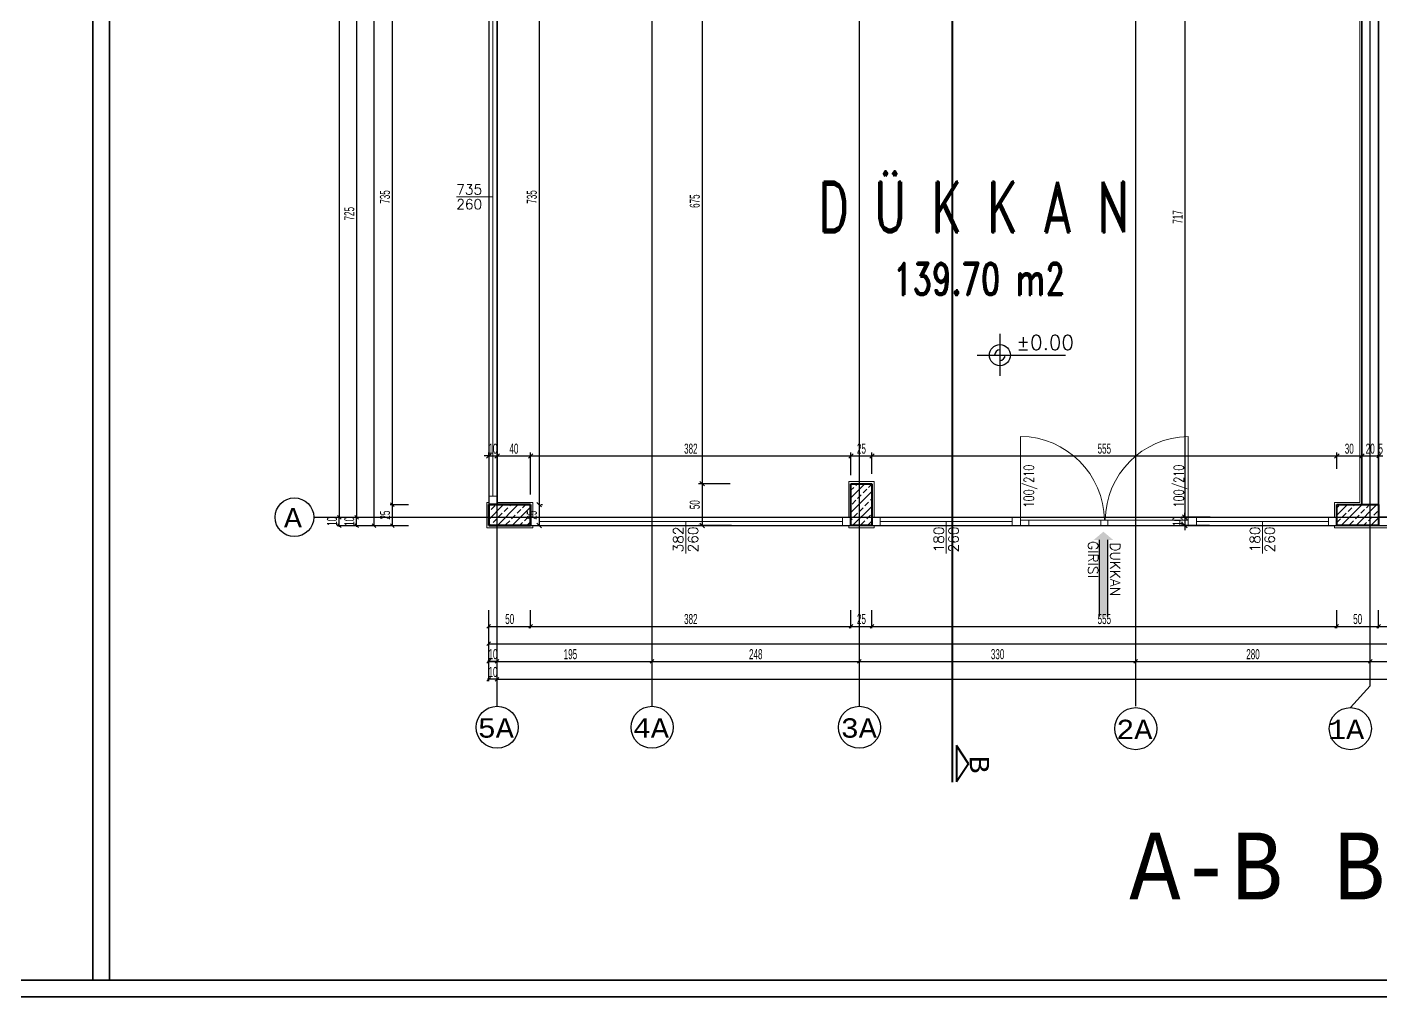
# Model space of a CAD drawing. Header units: inches. Extents: x -7543 to -822, y 102837 to 190349.
# Drawn here: x -835.1328 to -834.8094, y 102836.6651 to 102836.8968 of the extents above; entities that cross this region are included whole.
import ezdxf
from ezdxf.enums import TextEntityAlignment as Align

# ---------------------------------------------------------------- set-up
doc = ezdxf.new("R2010")
doc.units = ezdxf.units.IN
doc.header["$MEASUREMENT"] = 0
for name, pattern in [('__ZG_T_P__9', [22, 1, -10, 1, -10]), ('DASHDOTX2', [2, 1, -0.5, 0, -0.5]), ('DASHED', [19.05, 12.7, -6.35])]:
    doc.linetypes.add(name, pattern=pattern)
doc.layers.get('0').update_dxf_attribs({"lineweight": 25})
doc.layers.get('Defpoints').update_dxf_attribs({"lineweight": 25})
for name, color, linetype, lineweight in [('AKS', 1, 'Continuous', 25), ('ICOL', 55, 'Continuous', 25), ('İZ DÜŞÜM', 253, 'Continuous', 20), ('KESİT', 7, 'Continuous', 40), ('KOLON', 2, 'Continuous', 40), ('SIVA', 150, 'Continuous', 15), ('TARAMA', 8, 'Continuous', 25), ('YAZI', 7, 'Continuous', 25)]:
    doc.layers.add(name, color=color, linetype=linetype, lineweight=lineweight)
for name, color, linetype, lineweight, true_color in [('DUVAR', 7, 'Continuous', 35, 0xfc4642), ('KAPI', 7, 'Continuous', 18, 0xffb360), ('PENCERE', 7, 'Continuous', 18, 0xffb360)]:
    doc.layers.add(name, color=color, linetype=linetype, lineweight=lineweight, true_color=true_color)
doc.styles.add('ISIM', font='monos.ttf', dxfattribs={"width": 1.1, "height": 200})
doc.styles.add('OLCU', font='tromand.shx', dxfattribs={"width": 0.6, "height": 12})
doc.styles.add('st1', font='romandtw.shx', dxfattribs={"width": 0.7, "height": 40})
doc.styles.add('TXTX', font='TXTX')
doc.styles.add('ÖLÇÜ', font='simplex.shx')

# ---------------------------------------------------------------- blocks, each defined once
blk = doc.blocks.new('D')
at = {"layer": 'ICOL'}
for p, q in [((2.8, 2.8), (-2.8, -2.8)), ((0, 3), (0, -25))]:
    blk.add_line(p, q, dxfattribs=at)
blk = doc.blocks.new('E')
at = {"layer": 'ICOL'}
for p, q in [((0, -3), (0, 25)), ((-2.8, -2.8), (2.8, 2.8))]:
    blk.add_line(p, q, dxfattribs=at)
blk = doc.blocks.new('_Oblique')
at = {"color": 0, "linetype": 'ByBlock', "lineweight": -2}
blk.add_line((-0.5, -0.5), (0.5, 0.5), dxfattribs=at)

msp = doc.modelspace()

# ---------------------------------------------------------------- hatches: boundary and pattern name
at = {"layer": 'TARAMA'}
h = msp.add_hatch(color=256, dxfattribs=at)
h.dxf.hatch_style = 1
h.paths.add_polyline_path([(-834.87572, 102836.77622), (-834.87341, 102836.77427), (-834.87472, 102836.77427), (-834.87472, 102836.75596), (-834.87672, 102836.75596), (-834.87672, 102836.77427), (-834.87803, 102836.77427)])

# ---------------------------------------------------------------- linework, layer by layer
at = {"layer": 'AKS', "linetype": 'DASHDOTX2', "ltscale": 10}
for p, q in [((-835.0205, 102836.73452), (-835.0205, 102837.24234)), ((-834.9835, 102836.73452), (-834.9835, 102837.24234)), ((-834.93399, 102836.73452), (-834.93399, 102837.24234)), ((-834.812, 102836.73939), (-834.812, 102837.23681)), ((-834.868, 102836.73452), (-834.868, 102837.10169)), ((-835.0643, 102836.77968), (-834.6325, 102836.77968)), ((-834.81675, 102836.73419), (-834.812, 102836.73939))]:
    msp.add_line(p, q, dxfattribs=at)
at = {"layer": 'AKS', "color": 0}
for centre, radius in [((-835.06892, 102836.77968), 0.00462), ((-835.0205, 102836.7295), 0.00502), ((-834.9835, 102836.7295), 0.00502), ((-834.93399, 102836.7295), 0.00502), ((-834.868, 102836.72917), 0.00502), ((-834.81675, 102836.72917), 0.00502)]:
    msp.add_circle(centre, radius, dxfattribs=at)
at = {"layer": 'Defpoints', "color": 6}
for p, q in [((-835.0225, 102837.12768), (-835.0225, 102836.77768)), ((-835.0225, 102836.77768), (-834.2475, 102836.77768))]:
    msp.add_line(p, q, dxfattribs=at)
at = {"layer": 'Defpoints', "color": 3}
for p, q in [((-834.81, 102836.77968), (-834.81, 102837.12368)), ((-835.0205, 102836.92968), (-835.0205, 102836.78268)), ((-834.814, 102836.7828), (-834.814, 102836.92668)), ((-834.936, 102836.77968), (-834.936, 102836.78768)), ((-834.936, 102836.78768), (-834.931, 102836.78768)), ((-834.931, 102836.78768), (-834.931, 102836.77968)), ((-835.0205, 102836.78268), (-835.0125, 102836.78268)), ((-835.0125, 102836.78268), (-835.0125, 102836.77968)), ((-834.82, 102836.7828), (-834.814, 102836.7828)), ((-834.82, 102836.77968), (-834.82, 102836.78268)), ((-835.0125, 102836.77968), (-834.936, 102836.77968)), ((-834.931, 102836.77968), (-834.82, 102836.77968)), ((-834.6375, 102836.77968), (-834.81, 102836.77968))]:
    msp.add_line(p, q, dxfattribs=at)
at = {"layer": 'DUVAR'}
for p, q in [((-835.11708, 102837.43546), (-835.11708, 102836.66908)), ((-835.11708, 102837.43546), (-835.11708, 102836.68829)), ((-835.11308, 102837.43546), (-835.11308, 102836.66908)), ((-835.11308, 102837.43546), (-835.11308, 102836.70608)), ((-835.11308, 102837.43546), (-835.11308, 102836.68829)), ((-834.814, 102836.78268), (-834.814, 102836.92668)), ((-834.81, 102836.78268), (-834.81, 102836.92668)), ((-837.60107, 102836.66908), (-821.99356, 102836.66908)), ((-837.60507, 102836.66508), (-821.98956, 102836.66508))]:
    msp.add_line(p, q, dxfattribs=at)
at = {"layer": 'ICOL'}
for p, q in [((-835.04994, 102837.18753), (-835.04994, 102836.77784)), ((-835.05821, 102837.18553), (-835.05821, 102836.77984)), ((-835.04555, 102836.92953), (-835.04555, 102836.78284)), ((-835.01048, 102836.92968), (-835.01048, 102836.78268)), ((-835.05407, 102836.92453), (-835.05407, 102836.77984)), ((-834.97156, 102836.92268), (-834.97156, 102836.78768)), ((-834.85627, 102836.92311), (-834.85627, 102836.77968)), ((-834.90044, 102836.82349), (-834.90044, 102836.81348)), ((-834.90586, 102836.81839), (-834.8848, 102836.81839)), ((-835.0225, 102836.79431), (-835.02358, 102836.79431)), ((-835.0225, 102836.79431), (-835.0205, 102836.79431)), ((-835.0205, 102836.79431), (-835.0125, 102836.79431)), ((-835.0205, 102836.79431), (-835.01942, 102836.79431)), ((-835.0125, 102836.79431), (-834.936, 102836.79431)), ((-834.936, 102836.79431), (-834.931, 102836.79431)), ((-834.931, 102836.79431), (-834.82, 102836.79431)), ((-834.82, 102836.79431), (-834.814, 102836.79431)), ((-834.81384, 102836.79431), (-834.81015, 102836.79431)), ((-834.81015, 102836.79431), (-834.81031, 102836.79431)), ((-834.81, 102836.79431), (-834.809, 102836.79431)), ((-834.97156, 102836.78768), (-834.97156, 102836.77768)), ((-835.01048, 102836.78268), (-835.01048, 102836.77768)), ((-835.05821, 102836.77984), (-835.05821, 102836.78)), ((-835.05821, 102836.77768), (-835.05821, 102836.77968)), ((-835.05407, 102836.77984), (-835.05407, 102836.78)), ((-835.05407, 102836.77768), (-835.05407, 102836.77968)), ((-835.04555, 102836.78253), (-835.04555, 102836.77784)), ((-834.85627, 102836.77968), (-834.85627, 102836.78076)), ((-834.85627, 102836.77968), (-834.85627, 102836.77768)), ((-835.05821, 102836.77753), (-835.05821, 102836.77737)), ((-835.05407, 102836.77753), (-835.05407, 102836.77737)), ((-834.85627, 102836.77768), (-834.85627, 102836.7766)), ((-835.02234, 102836.75361), (-835.01265, 102836.75361)), ((-835.01234, 102836.75361), (-834.93615, 102836.75361)), ((-834.93584, 102836.75361), (-834.93115, 102836.75361)), ((-834.93084, 102836.75361), (-834.82015, 102836.75361)), ((-834.81984, 102836.75361), (-834.81015, 102836.75361)), ((-834.80984, 102836.75361), (-834.7439, 102836.75361)), ((-835.02234, 102836.74947), (-834.24765, 102836.74947)), ((-835.02265, 102836.74522), (-835.02281, 102836.74522)), ((-835.0205, 102836.74522), (-835.0225, 102836.74522)), ((-835.02234, 102836.74522), (-834.98365, 102836.74522)), ((-835.02034, 102836.74522), (-835.02019, 102836.74522)), ((-834.98334, 102836.74522), (-834.93414, 102836.74522)), ((-834.93383, 102836.74522), (-834.86815, 102836.74522)), ((-834.86784, 102836.74522), (-834.81215, 102836.74522)), ((-834.81184, 102836.74522), (-834.63515, 102836.74522)), ((-835.02265, 102836.74097), (-835.02281, 102836.74097)), ((-835.0205, 102836.74097), (-835.0225, 102836.74097)), ((-835.02034, 102836.74097), (-834.24965, 102836.74097)), ((-835.02034, 102836.74097), (-835.02019, 102836.74097))]:
    msp.add_line(p, q, dxfattribs=at)
at = {"layer": 'ICOL', "color": 53}
for p, q in [((-835.0225, 102836.79448), (-835.0225, 102836.79515)), ((-835.0205, 102836.79448), (-835.0205, 102836.79515)), ((-835.0205, 102836.79448), (-835.0205, 102836.79515)), ((-835.0125, 102836.78508), (-835.0125, 102836.79515)), ((-835.0125, 102836.78508), (-835.0125, 102836.79515)), ((-834.936, 102836.7897), (-834.936, 102836.79515)), ((-834.936, 102836.7897), (-834.936, 102836.79515)), ((-834.931, 102836.79008), (-834.931, 102836.79515)), ((-834.931, 102836.79008), (-834.931, 102836.79515)), ((-834.82, 102836.7912), (-834.82, 102836.79515)), ((-834.82, 102836.7912), (-834.82, 102836.79515)), ((-834.814, 102836.79102), (-834.814, 102836.79515)), ((-834.96487, 102836.78768), (-834.9724, 102836.78768)), ((-834.96487, 102836.78768), (-834.9724, 102836.78768)), ((-835.0101, 102836.78268), (-835.00964, 102836.78268)), ((-835.0101, 102836.78268), (-835.00964, 102836.78268)), ((-834.85026, 102836.77968), (-834.85711, 102836.77968)), ((-834.85026, 102836.77968), (-834.85711, 102836.77968)), ((-835.0101, 102836.77768), (-835.00964, 102836.77768)), ((-834.9645, 102836.77768), (-834.9724, 102836.77768)), ((-834.85037, 102836.77768), (-834.85711, 102836.77768))]:
    msp.add_line(p, q, dxfattribs=at)
at = {"layer": 'ICOL'}
msp.add_circle((-834.90044, 102836.81839), 0.00252, dxfattribs=at)
for start, end in [(90, 180), (270, 0)]:
    msp.add_arc((-834.90044, 102836.81839), 0.00126, start, end, dxfattribs=at)
at = {"layer": 'İZ DÜŞÜM', "linetype": '__ZG_T_P__9'}
for p, q in [((-835.0225, 102837.12768), (-835.0225, 102836.77768)), ((-834.81, 102836.77768), (-834.81, 102837.12768)), ((-835.0225, 102836.77768), (-834.81, 102836.77768))]:
    msp.add_line(p, q, dxfattribs=at)
at = {"layer": 'KAPI'}
for p, q in [((-835.0225, 102836.92968), (-835.0225, 102836.78268)), ((-835.0205, 102836.92968), (-835.0205, 102836.78268)), ((-835.0215, 102836.92768), (-835.0215, 102836.78468)), ((-834.8955, 102836.77898), (-834.8955, 102836.79898)), ((-834.8555, 102836.77898), (-834.8555, 102836.79898)), ((-835.0205, 102836.78468), (-835.0225, 102836.78468)), ((-835.0125, 102836.77968), (-834.936, 102836.77968)), ((-835.0105, 102836.77968), (-835.0105, 102836.77768)), ((-834.938, 102836.77968), (-834.938, 102836.77768)), ((-834.931, 102836.77968), (-834.8955, 102836.77968)), ((-834.929, 102836.77968), (-834.929, 102836.77768)), ((-834.8975, 102836.77768), (-834.8975, 102836.77968)), ((-834.8955, 102836.77768), (-834.8955, 102836.77968)), ((-834.8555, 102836.77768), (-834.8555, 102836.77968)), ((-834.8555, 102836.77968), (-834.82, 102836.77968)), ((-834.8535, 102836.77768), (-834.8535, 102836.77968)), ((-834.822, 102836.77968), (-834.822, 102836.77768)), ((-834.81, 102836.77968), (-834.809, 102836.77968)), ((-835.0125, 102836.77768), (-834.936, 102836.77768)), ((-834.938, 102836.77868), (-835.0105, 102836.77868)), ((-834.931, 102836.77768), (-834.82, 102836.77768)), ((-834.8975, 102836.77868), (-834.929, 102836.77868)), ((-834.8955, 102836.77768), (-834.8955, 102836.77898)), ((-834.8955, 102836.77898), (-834.8555, 102836.77898)), ((-834.8955, 102836.77768), (-834.8955, 102836.77898)), ((-834.8955, 102836.77768), (-834.8955, 102836.77898)), ((-834.8555, 102836.77768), (-834.8955, 102836.77768)), ((-834.8557, 102836.77898), (-834.8953, 102836.77898)), ((-834.8953, 102836.77768), (-834.8557, 102836.77768)), ((-834.8935, 102836.77898), (-834.8935, 102836.77768)), ((-834.8763, 102836.77768), (-834.8763, 102836.77898)), ((-834.8747, 102836.77768), (-834.8747, 102836.77898)), ((-834.8575, 102836.77768), (-834.8575, 102836.77898)), ((-834.8555, 102836.77898), (-834.8555, 102836.77768)), ((-834.8555, 102836.77898), (-834.8555, 102836.77768)), ((-834.8555, 102836.77768), (-834.8555, 102836.77898)), ((-834.822, 102836.77868), (-834.8535, 102836.77868)), ((-834.81, 102836.77768), (-834.80101, 102836.77768))]:
    msp.add_line(p, q, dxfattribs=at)
for centre, start, end in [((-834.89577, 102836.77871), 0.7753, 89.2247), ((-834.85503, 102836.77871), 91.328, 179.2177)]:
    msp.add_arc(centre, 0.02028, start, end, dxfattribs=at)
at = {"layer": 'KESİT', "linetype": 'DASHED'}
msp.add_line((-834.91181, 102836.91646), (-834.91181, 102836.7164), dxfattribs=at)
at = {"layer": 'KESİT'}
for p, q in [((-834.91078, 102836.72511), (-834.91078, 102836.71643)), ((-834.9079, 102836.72077), (-834.91078, 102836.72511)), ((-834.9079, 102836.72077), (-834.91078, 102836.71643))]:
    msp.add_line(p, q, dxfattribs=at)
at = {"layer": 'KOLON'}
for p, q in [((-834.936, 102836.77768), (-834.936, 102836.78768)), ((-834.936, 102836.78768), (-834.931, 102836.78768)), ((-834.936, 102836.77768), (-834.936, 102836.78768)), ((-834.936, 102836.78768), (-834.931, 102836.78768)), ((-834.931, 102836.78768), (-834.931, 102836.77768)), ((-834.931, 102836.78768), (-834.931, 102836.77768)), ((-835.0225, 102836.77768), (-835.0225, 102836.78268)), ((-835.0225, 102836.78268), (-835.0125, 102836.78268)), ((-835.0125, 102836.78268), (-835.0225, 102836.78268)), ((-835.0225, 102836.78268), (-835.0225, 102836.77768)), ((-835.0125, 102836.78268), (-835.0125, 102836.77768)), ((-835.0125, 102836.77768), (-835.0125, 102836.78268)), ((-834.82, 102836.77768), (-834.82, 102836.78268)), ((-834.82, 102836.78268), (-834.81, 102836.78268)), ((-834.82, 102836.77768), (-834.82, 102836.78268)), ((-834.82, 102836.78268), (-834.81, 102836.78268)), ((-834.81, 102836.78268), (-834.81, 102836.77768)), ((-834.81, 102836.78268), (-834.81, 102836.77768)), ((-835.0125, 102836.77768), (-835.0225, 102836.77768)), ((-835.0225, 102836.77768), (-835.0125, 102836.77768)), ((-834.931, 102836.77768), (-834.936, 102836.77768)), ((-834.931, 102836.77768), (-834.936, 102836.77768)), ((-834.81, 102836.77768), (-834.82, 102836.77768)), ((-834.81, 102836.77768), (-834.82, 102836.77768))]:
    msp.add_line(p, q, dxfattribs=at)
at = {"layer": 'PENCERE'}
for p, q in [((-835.03018, 102836.85618), (-835.0215, 102836.85618)), ((-834.97546, 102836.77868), (-834.97546, 102836.77103)), ((-834.91325, 102836.77868), (-834.91325, 102836.77103)), ((-834.83775, 102836.77868), (-834.83775, 102836.77103))]:
    msp.add_line(p, q, dxfattribs=at)
at = {"layer": 'SIVA'}
for p, q in [((-834.8145, 102836.92618), (-834.8145, 102836.78318)), ((-834.9305, 102836.78818), (-834.9365, 102836.78818)), ((-834.9365, 102836.78818), (-834.9365, 102836.77968)), ((-834.9305, 102836.77968), (-834.9305, 102836.78818)), ((-835.023, 102836.78318), (-835.023, 102836.77718)), ((-835.0225, 102836.78318), (-835.023, 102836.78318)), ((-835.012, 102836.78318), (-835.0205, 102836.78318)), ((-835.012, 102836.77968), (-835.012, 102836.78318)), ((-834.8145, 102836.78318), (-834.8205, 102836.78318)), ((-834.8205, 102836.78318), (-834.8205, 102836.77968)), ((-835.023, 102836.77718), (-835.012, 102836.77718)), ((-835.012, 102836.77718), (-835.012, 102836.77768)), ((-834.9365, 102836.77768), (-834.9365, 102836.77718)), ((-834.9365, 102836.77718), (-834.9305, 102836.77718)), ((-834.9305, 102836.77718), (-834.9305, 102836.77768)), ((-834.8205, 102836.77768), (-834.8205, 102836.77718)), ((-834.8205, 102836.77718), (-834.7984, 102836.77718))]:
    msp.add_line(p, q, dxfattribs=at)
at = {"layer": 'TARAMA'}
for p, q in [((-834.936, 102836.78435), (-834.93267, 102836.78768)), ((-834.936, 102836.78612), (-834.93531, 102836.78681)), ((-834.93487, 102836.78725), (-834.93444, 102836.78768)), ((-834.9331, 102836.78548), (-834.93222, 102836.78637)), ((-834.93178, 102836.78681), (-834.931, 102836.78759)), ((-835.0225, 102836.77917), (-835.01899, 102836.78268)), ((-835.02045, 102836.77768), (-835.01545, 102836.78268)), ((-835.01751, 102836.78239), (-835.01722, 102836.78268)), ((-835.01442, 102836.78195), (-835.01368, 102836.78268)), ((-834.936, 102836.78082), (-834.931, 102836.78582)), ((-834.93575, 102836.78283), (-834.93487, 102836.78372)), ((-834.93443, 102836.78416), (-834.93354, 102836.78504)), ((-834.93266, 102836.78239), (-834.93178, 102836.78327)), ((-834.93133, 102836.78372), (-834.931, 102836.78405)), ((-834.82, 102836.78015), (-834.81746, 102836.78268)), ((-834.81893, 102836.77768), (-834.81393, 102836.78268)), ((-834.81599, 102836.78239), (-834.81569, 102836.78268)), ((-834.81539, 102836.77768), (-834.81039, 102836.78268)), ((-834.81289, 102836.78195), (-834.81216, 102836.78268)), ((-835.0225, 102836.78094), (-835.02237, 102836.78106)), ((-835.02193, 102836.78151), (-835.02105, 102836.78239)), ((-835.02016, 102836.77974), (-835.01928, 102836.78062)), ((-835.01884, 102836.78106), (-835.01796, 102836.78195)), ((-835.01707, 102836.7793), (-835.01619, 102836.78018)), ((-835.01692, 102836.77768), (-835.0125, 102836.7821)), ((-835.01575, 102836.78062), (-835.01486, 102836.78151)), ((-835.01398, 102836.77885), (-835.01309, 102836.77974)), ((-835.01265, 102836.78018), (-835.0125, 102836.78033)), ((-834.9356, 102836.77768), (-834.931, 102836.78228)), ((-834.93531, 102836.77974), (-834.93443, 102836.78062)), ((-834.93399, 102836.78106), (-834.9331, 102836.78195)), ((-834.93222, 102836.7793), (-834.93133, 102836.78018)), ((-834.82, 102836.78191), (-834.81952, 102836.78239)), ((-834.81864, 102836.77974), (-834.81776, 102836.78062)), ((-834.81731, 102836.78106), (-834.81643, 102836.78195)), ((-834.81555, 102836.7793), (-834.81466, 102836.78018)), ((-834.81422, 102836.78062), (-834.81334, 102836.78151)), ((-834.81245, 102836.77885), (-834.81157, 102836.77974)), ((-834.81185, 102836.77768), (-834.81, 102836.77954)), ((-834.81113, 102836.78018), (-834.81024, 102836.78106)), ((-835.02222, 102836.77768), (-835.02193, 102836.77797)), ((-835.02149, 102836.77841), (-835.02061, 102836.7793)), ((-835.0184, 102836.77797), (-835.01751, 102836.77885)), ((-835.01515, 102836.77768), (-835.01442, 102836.77841)), ((-835.01338, 102836.77768), (-835.0125, 102836.77857)), ((-834.936, 102836.77905), (-834.93575, 102836.7793)), ((-834.93354, 102836.77797), (-834.93266, 102836.77885)), ((-834.93206, 102836.77768), (-834.931, 102836.77875)), ((-834.81997, 102836.77841), (-834.81908, 102836.7793)), ((-834.81687, 102836.77797), (-834.81599, 102836.77885)), ((-834.81362, 102836.77768), (-834.81289, 102836.77841)), ((-834.81009, 102836.77768), (-834.81, 102836.77777)), ((-834.87672, 102836.77427), (-834.87672, 102836.75596)), ((-834.87472, 102836.77427), (-834.87472, 102836.75596))]:
    msp.add_line(p, q, dxfattribs=at)

# ---------------------------------------------------------------- block references
at = {"layer": 'ICOL'}
for name, p, xscale, yscale, zscale, rotation in [('D', (-834.814, 102836.79431), 0.0001559999999471984, 0.0001559999999471984, 0.0001559999999471984, 180), ('_Oblique', (-835.0205, 102836.79431), 0.001080000000001746, 0.001080000000001746, 0.001080000000001746, 180), ('_Oblique', (-835.0205, 102836.79431), 0.001080000000001746, 0.001080000000001746, 0.001080000000001746, 180), ('_Oblique', (-835.0125, 102836.79431), 0.001080000000001746, 0.001080000000001746, 0.001080000000001746, 180), ('_Oblique', (-834.936, 102836.79431), 0.001080000000001746, 0.001080000000001746, 0.001080000000001746, 180), ('_Oblique', (-834.931, 102836.79431), 0.001080000000001746, 0.001080000000001746, 0.001080000000001746, 180), ('_Oblique', (-834.82, 102836.79431), 0.001080000000001746, 0.001080000000001746, 0.001080000000001746, 180), ('_Oblique', (-834.97156, 102836.78768), 0.001080000001820736, 0.001080000001820736, 0.001080000001820736, 90), ('_Oblique', (-834.97156, 102836.78768), 0.001080000001820736, 0.001080000001820736, 0.001080000001820736, 270), ('D', (-835.04555, 102836.78268), 0.000155999994603917, 0.000155999994603917, 0.000155999994603917, 90), ('E', (-835.04555, 102836.78268), 0.000155999994603917, 0.000155999994603917, 0.000155999994603917, 270), ('_Oblique', (-835.01048, 102836.78268), 0.001080000001820736, 0.001080000001820736, 0.001080000001820736, 90), ('_Oblique', (-835.01048, 102836.78268), 0.001080000001820736, 0.001080000001820736, 0.001080000001820736, 270), ('E', (-835.05821, 102836.77968), 0.000155999994603917, 0.000155999994603917, 0.000155999994603917, 270), ('E', (-835.05821, 102836.77968), 0.000155999994603917, 0.000155999994603917, 0.000155999994603917, 270), ('E', (-835.05407, 102836.77968), 0.000155999994603917, 0.000155999994603917, 0.000155999994603917, 270), ('E', (-835.05407, 102836.77968), 0.000155999994603917, 0.000155999994603917, 0.000155999994603917, 270), ('_Oblique', (-834.85627, 102836.77968), 0.001080000001820736, 0.001080000001820736, 0.001080000001820736, 270), ('_Oblique', (-834.85627, 102836.77968), 0.001080000001820736, 0.001080000001820736, 0.001080000001820736, 270), ('D', (-835.05821, 102836.77768), 0.000155999994603917, 0.000155999994603917, 0.000155999994603917, 90), ('D', (-835.05407, 102836.77768), 0.000155999994603917, 0.000155999994603917, 0.000155999994603917, 90), ('E', (-835.04994, 102836.77768), 0.000155999994603917, 0.000155999994603917, 0.000155999994603917, 270), ('E', (-835.04555, 102836.77768), 0.000155999994603917, 0.000155999994603917, 0.000155999994603917, 270), ('_Oblique', (-835.01048, 102836.77768), 0.001080000001820736, 0.001080000001820736, 0.001080000001820736, 270), ('_Oblique', (-834.97156, 102836.77768), 0.001080000001820736, 0.001080000001820736, 0.001080000001820736, 270), ('_Oblique', (-834.85627, 102836.77768), 0.001080000001820736, 0.001080000001820736, 0.001080000001820736, 90), ('D', (-835.0225, 102836.75361), 0.0001559999999471984, 0.0001559999999471984, 0.0001559999999471984, 180), ('D', (-835.0125, 102836.75361), 0.0001559999999471984, 0.0001559999999471984, 0.0001559999999471984, 180), ('D', (-834.936, 102836.75361), 0.0001559999999471984, 0.0001559999999471984, 0.0001559999999471984, 180), ('D', (-834.931, 102836.75361), 0.0001559999999471984, 0.0001559999999471984, 0.0001559999999471984, 180), ('D', (-834.82, 102836.75361), 0.0001559999999471984, 0.0001559999999471984, 0.0001559999999471984, 180), ('D', (-834.81, 102836.75361), 0.0001559999999471984, 0.0001559999999471984, 0.0001559999999471984, 180), ('D', (-835.0225, 102836.74947), 0.0001559999999471984, 0.0001559999999471984, 0.0001559999999471984, 180), ('D', (-835.0225, 102836.74522), 0.0001559999999471984, 0.0001559999999471984, 0.0001559999999471984, 180), ('D', (-835.0205, 102836.74522), 0.0001559999999471984, 0.0001559999999471984, 0.0001559999999471984, 180), ('D', (-834.9835, 102836.74522), 0.0001559999999471984, 0.0001559999999471984, 0.0001559999999471984, 180), ('D', (-834.93399, 102836.74522), 0.0001559999999471984, 0.0001559999999471984, 0.0001559999999471984, 180), ('D', (-834.868, 102836.74522), 0.0001559999999471984, 0.0001559999999471984, 0.0001559999999471984, 180), ('D', (-834.812, 102836.74522), 0.0001559999999471984, 0.0001559999999471984, 0.0001559999999471984, 180), ('D', (-835.0205, 102836.74097), 0.0001559999999471984, 0.0001559999999471984, 0.0001559999999471984, 180), ('D', (-835.0205, 102836.74097), 0.0001559999999471984, 0.0001559999999471984, 0.0001559999999471984, 180)]:
    msp.add_blockref(name, p, dxfattribs=dict(at, xscale=xscale, yscale=yscale, zscale=zscale, rotation=rotation))
for name, p, xscale, yscale, zscale in [('E', (-834.81, 102836.79431), 0.0001559999999471984, 0.0001559999999471984, 0.0001559999999471984), ('_Oblique', (-835.0225, 102836.79431), 0.001080000000001746, 0.001080000000001746, 0.001080000000001746), ('_Oblique', (-835.0125, 102836.79431), 0.001080000000001746, 0.001080000000001746, 0.001080000000001746), ('_Oblique', (-834.936, 102836.79431), 0.001080000000001746, 0.001080000000001746, 0.001080000000001746), ('_Oblique', (-834.931, 102836.79431), 0.001080000000001746, 0.001080000000001746, 0.001080000000001746), ('_Oblique', (-834.82, 102836.79431), 0.001080000000001746, 0.001080000000001746, 0.001080000000001746), ('_Oblique', (-834.814, 102836.79431), 0.001080000000001746, 0.001080000000001746, 0.001080000000001746), ('D', (-834.81, 102836.79431), 0.0001559999999471984, 0.0001559999999471984, 0.0001559999999471984), ('E', (-835.0125, 102836.75361), 0.0001559999999471984, 0.0001559999999471984, 0.0001559999999471984), ('E', (-834.936, 102836.75361), 0.0001559999999471984, 0.0001559999999471984, 0.0001559999999471984), ('E', (-834.931, 102836.75361), 0.0001559999999471984, 0.0001559999999471984, 0.0001559999999471984), ('E', (-834.82, 102836.75361), 0.0001559999999471984, 0.0001559999999471984, 0.0001559999999471984), ('E', (-834.81, 102836.75361), 0.0001559999999471984, 0.0001559999999471984, 0.0001559999999471984), ('E', (-835.0225, 102836.74522), 0.0001559999999471984, 0.0001559999999471984, 0.0001559999999471984), ('E', (-834.9835, 102836.74522), 0.0001559999999471984, 0.0001559999999471984, 0.0001559999999471984), ('E', (-834.93399, 102836.74522), 0.0001559999999471984, 0.0001559999999471984, 0.0001559999999471984), ('E', (-834.868, 102836.74522), 0.0001559999999471984, 0.0001559999999471984, 0.0001559999999471984), ('E', (-834.812, 102836.74522), 0.0001559999999471984, 0.0001559999999471984, 0.0001559999999471984), ('E', (-835.0225, 102836.74097), 0.0001559999999471984, 0.0001559999999471984, 0.0001559999999471984)]:
    msp.add_blockref(name, p, dxfattribs=dict(at, xscale=xscale, yscale=yscale, zscale=zscale))

# ---------------------------------------------------------------- texts
at = {"layer": 'AKS', "style": 'ISIM', "width": 1.1}
for s, p in [('A', (-835.07142, 102836.77723)), ('5A', (-835.02513, 102836.72702)), ('4A', (-834.9881, 102836.72702)), ('3A', (-834.93844, 102836.72702)), ('2A', (-834.87265, 102836.72668)), ('1A', (-834.82206, 102836.72668))]:
    msp.add_text(s, height=0.00462, dxfattribs=at).set_placement(p)
msp.add_text('B', height=0.00462, rotation=270, dxfattribs=at).set_placement((-834.90763, 102836.72275))
at = {"layer": 'ICOL', "char_height": 0.0024, "attachment_point": 5, "rotation": 90, "style": 'OLCU'}
for s, insert in [('\\A1;735', (-835.04728, 102836.85618)), ('\\A1;735', (-835.01221, 102836.85618)), ('\\A1;675', (-834.97329, 102836.85518)), ('\\A1;725', (-835.0558, 102836.85218)), ('\\A1;717', (-834.858, 102836.8514)), ('\\A1;50', (-834.97329, 102836.78268)), ('\\A1;10', (-835.05993, 102836.77868)), ('\\A1;10', (-835.0558, 102836.77868)), ('\\A1;25', (-835.04728, 102836.78018)), ('\\A1;25', (-835.01221, 102836.78018)), ('\\A1;10', (-834.858, 102836.77868))]:
    msp.add_mtext(s, dxfattribs=dict(at, insert=insert))
at = {"layer": 'ICOL', "char_height": 0.0024, "attachment_point": 5, "style": 'OLCU'}
for s, insert in [('\\A1;10', (-835.0215, 102836.79604)), ('\\A1;40', (-835.0165, 102836.79604)), ('\\A1;382', (-834.97425, 102836.79604)), ('\\A1;25', (-834.9335, 102836.79604)), ('\\A1;555', (-834.8755, 102836.79604)), ('\\A1;30', (-834.817, 102836.79604)), ('\\A1;20', (-834.812, 102836.79604)), ('\\A1;5', (-834.8095, 102836.79604)), ('\\A1;50', (-835.0175, 102836.75534)), ('\\A1;382', (-834.97425, 102836.75534)), ('\\A1;25', (-834.9335, 102836.75534)), ('\\A1;555', (-834.8755, 102836.75534)), ('\\A1;50', (-834.815, 102836.75534)), ('\\A1;10', (-835.0215, 102836.74695)), ('\\A1;195', (-835.003, 102836.74695)), ('\\A1;248', (-834.95874, 102836.74695)), ('\\A1;330', (-834.90099, 102836.74695)), ('\\A1;280', (-834.84, 102836.74695)), ('\\A1;10', (-835.0215, 102836.7427))]:
    msp.add_mtext(s, dxfattribs=dict(at, insert=insert))
at = {"layer": 'ICOL', "style": 'ÖLÇÜ'}
msp.add_attdef('%%P0.00', text='%%p0.00', height=0.0035, dxfattribs=at).set_placement((-834.88965, 102836.81966), align=Align.CENTER)
at = {"layer": 'KAPI', "style": 'st1', "width": 0.7}
for p in [(-834.89233, 102836.782), (-834.85653, 102836.782)]:
    msp.add_text('100/210', height=0.0024, rotation=90, dxfattribs=at).set_placement(p)
at = {"layer": 'KAPI', "style": 'TXTX'}
for s, p in [('GIRISI', (-834.87938, 102836.77399)), ('DUKKAN ', (-834.87409, 102836.77369))]:
    msp.add_text(s, height=0.0024, rotation=270, dxfattribs=at).set_placement(p)
at = {"layer": 'PENCERE', "style": 'TXTX'}
for s, p in [('735', (-835.03025, 102836.85676)), ('260', (-835.03025, 102836.85324))]:
    msp.add_text(s, height=0.0024, dxfattribs=at).set_placement(p)
for s, p in [('382', (-834.97604, 102836.77129)), ('260', (-834.97252, 102836.77129)), ('180', (-834.91382, 102836.77129)), ('260', (-834.9103, 102836.77129)), ('180', (-834.83832, 102836.77129)), ('260', (-834.8348, 102836.77129))]:
    msp.add_text(s, height=0.0024, rotation=90, dxfattribs=at).set_placement(p)
at = {"layer": 'YAZI'}
for s, height, style, width, p in [('D Ü K K A N ', 0.012, 'st1', 0.7, (-834.94393, 102836.84776)), ('139.70 m2', 0.00765, 'st1', 0.7, (-834.92584, 102836.83278)), ('A-B BLOK ZEMİN  KAT PLANI ÖLÇEK: 1/50', 0.016, 'ISIM', 0.9, (-834.86951, 102836.68836, -0.004))]:
    msp.add_text(s, height=height, dxfattribs=dict(at, style=style, width=width)).set_placement(p)

doc.saveas('drawing.dxf')
